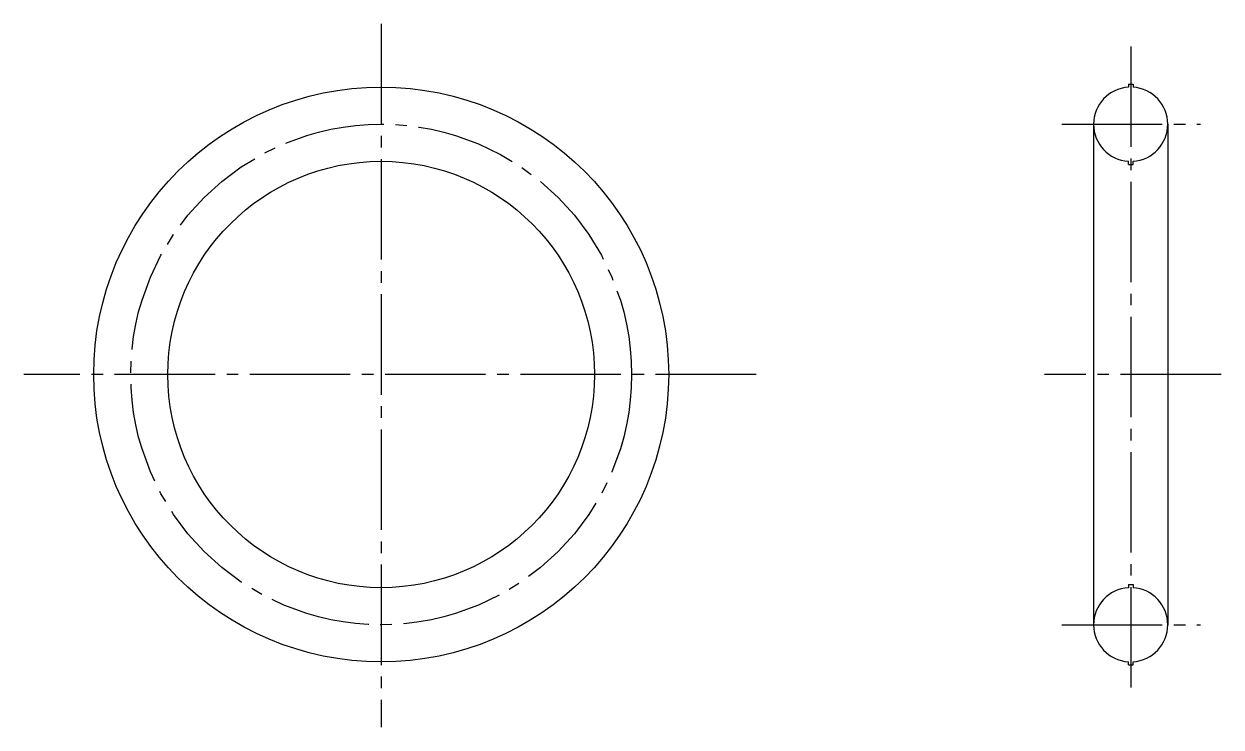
# Model space of a CAD drawing. Extents: x 10 to 128, y 10 to 122.
# Drawn here: x 89.09 to 127.81, y 99.71 to 122.47 of the extents above; entities outside this region: 2.
import ezdxf

# ---------------------------------------------------------------- set-up
doc = ezdxf.new("R2010")
doc.units = 0
doc.header["$LTSCALE"] = 0.25
doc.linetypes.add('CENTER', pattern=[17.5, 13, -1.5, 1.5, -1.5])
doc.layers.get('0').update_dxf_attribs({"linetype": 'CONTINUOUS'})
doc.layers.add('CENTER', color=1, linetype='CENTER')

msp = doc.modelspace()

# ---------------------------------------------------------------- linework, layer by layer
at = {"color": 7, "linetype": 'CONTINUOUS'}
for p, q in [((124.815, 120.519), (124.965, 120.519)), ((124.815, 120.519), (124.815, 120.416)), ((124.965, 120.519), (124.965, 120.416)), ((123.69, 119.219), (123.69, 103.019)), ((126.09, 119.219), (126.09, 103.019)), ((124.815, 117.919), (124.815, 118.022)), ((124.815, 117.919), (124.965, 117.919)), ((124.965, 117.919), (124.965, 118.022)), ((124.815, 104.319), (124.965, 104.319)), ((124.815, 104.319), (124.815, 104.216)), ((124.965, 104.319), (124.965, 104.216)), ((124.815, 101.719), (124.815, 101.822)), ((124.815, 101.719), (124.965, 101.719)), ((124.965, 101.719), (124.965, 101.822))]:
    msp.add_line(p, q, dxfattribs=at)
for p, q in [((123.69, 115.169), (123.69, 115.169)), ((123.69, 111.119), (123.69, 111.119))]:
    msp.add_line(p, q)
for radius in [9.3, 6.9]:
    msp.add_circle((100.646, 111.119), radius, dxfattribs=at)
for centre, start, end in [((124.89, 119.219), 93.5852, 266.4167), ((124.89, 119.219), 273.5852, 86.4148), ((124.89, 103.019), 93.5833, 266.4148), ((124.89, 103.019), 273.5852, 86.4148)]:
    msp.add_arc(centre, 1.2, start, end, dxfattribs=at)
at = {"layer": 'CENTER', "color": 1, "linetype": 'CENTER'}
for p, q in [((100.646, 122.465), (100.646, 99.708)), ((124.89, 121.734), (124.89, 100.825)), ((122.659, 119.219), (127.152, 119.219)), ((112.773, 111.119), (89.091, 111.119)), ((127.813, 111.119), (122.107, 111.119)), ((122.659, 103.019), (127.152, 103.019))]:
    msp.add_line(p, q, dxfattribs=at)
msp.add_circle((100.646, 111.119), 8.1, dxfattribs=at)

# ---------------------------------------------------------------- texts
for p in [(10, 25), (10, 10)]:
    msp.add_text('NPA14', height=4).set_placement(p)

doc.saveas('drawing.dxf')
